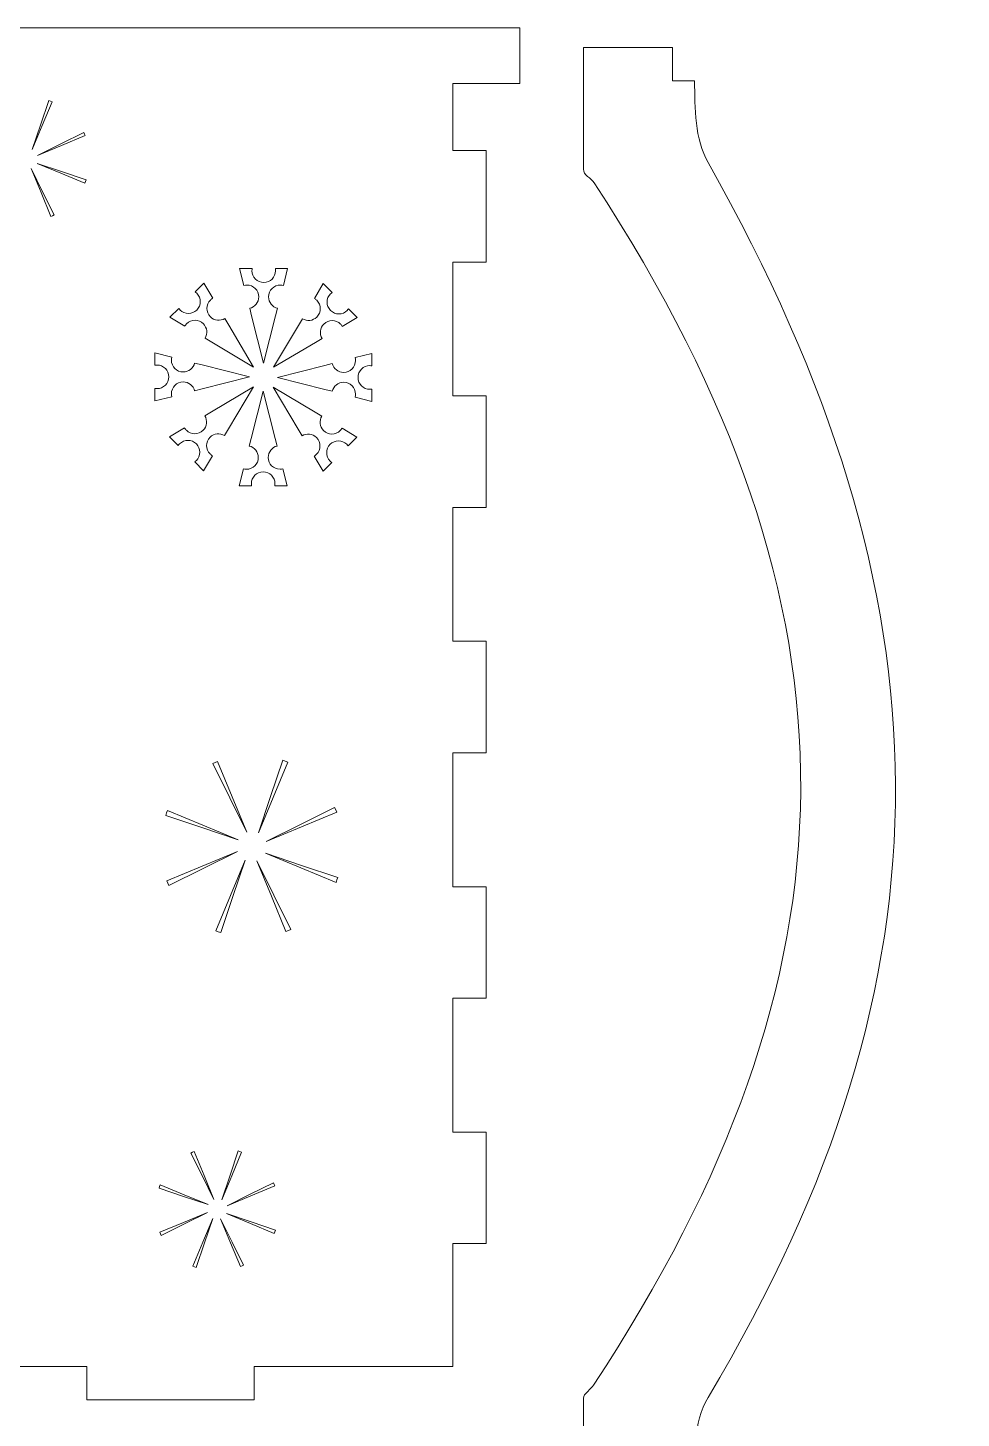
# Model space of a CAD drawing. Header units: centimetres. Extents: x -46.6 to 47.1, y -34.6 to 34.6.
# Drawn here: x 30.39 to 47.14, y 9.21 to 34.14 of the extents above; entities that cross this region are included whole.
import ezdxf

# ---------------------------------------------------------------- set-up
doc = ezdxf.new("R2010")
doc.units = ezdxf.units.CM
doc.header["$MEASUREMENT"] = 0
doc.layers.add('layer 1', color=7, linetype='Continuous')

msp = doc.modelspace()

# ---------------------------------------------------------------- linework, layer by layer
at = {"layer": 'layer 1', "color": 250, "lineweight": 9}
for points, knots in [([(14.01664, 34.13632), (14.01664, 34.13632), (38.01664, 34.13632), (38.01664, 34.13632), (38.01664, 34.13632), (38.01664, 34.13632), (38.01664, 34.13626), (38.01664, 34.13626), (38.01664, 34.13626), (38.01664, 34.13626), (39.21686, 34.13626), (39.21686, 34.13626), (39.21686, 34.13626), (39.21686, 34.13626), (39.21686, 33.13626), (39.21686, 33.13626), (39.21686, 33.13626), (39.21686, 33.13626), (38.01664, 33.13626), (38.01664, 33.13626), (38.01664, 33.13626), (38.01664, 33.13626), (38.01664, 31.93632), (38.01664, 31.93632), (38.01664, 31.93632), (38.01664, 31.93632), (38.61648, 31.93632), (38.61648, 31.93632), (38.61648, 31.93632), (38.61648, 31.93632), (38.61648, 29.93632), (38.61648, 29.93632), (38.61648, 29.93632), (38.61648, 29.93632), (38.01664, 29.93632), (38.01664, 29.93632), (38.01664, 29.93632), (38.01664, 29.93632), (38.01664, 27.53632), (38.01664, 27.53632), (38.01664, 27.53632), (38.01664, 27.53632), (38.61648, 27.53632), (38.61648, 27.53632), (38.61648, 27.53632), (38.61648, 27.53632), (38.61648, 25.53632), (38.61648, 25.53632), (38.61648, 25.53632), (38.61648, 25.53632), (38.01664, 25.53632), (38.01664, 25.53632), (38.01664, 25.53632), (38.01664, 25.53632), (38.01664, 23.13632), (38.01664, 23.13632), (38.01664, 23.13632), (38.01664, 23.13632), (38.61648, 23.13632), (38.61648, 23.13632), (38.61648, 23.13632), (38.61648, 23.13632), (38.61648, 21.13632), (38.61648, 21.13632), (38.61648, 21.13632), (38.61648, 21.13632), (38.01664, 21.13632), (38.01664, 21.13632), (38.01664, 21.13632), (38.01664, 21.13632), (38.01664, 18.73632), (38.01664, 18.73632), (38.01664, 18.73632), (38.01664, 18.73632), (38.61648, 18.73632), (38.61648, 18.73632), (38.61648, 18.73632), (38.61648, 18.73632), (38.61648, 16.73632), (38.61648, 16.73632), (38.61648, 16.73632), (38.61648, 16.73632), (38.01664, 16.73632), (38.01664, 16.73632), (38.01664, 16.73632), (38.01664, 16.73632), (38.01664, 14.33632), (38.01664, 14.33632), (38.01664, 14.33632), (38.01664, 14.33632), (38.61648, 14.33632), (38.61648, 14.33632), (38.61648, 14.33632), (38.61648, 14.33632), (38.61648, 12.33632), (38.61648, 12.33632), (38.61648, 12.33632), (38.61648, 12.33632), (38.01664, 12.33632), (38.01664, 12.33632), (38.01664, 12.33632), (38.01664, 12.33632), (38.01664, 10.13632), (38.01664, 10.13632), (38.01664, 10.13632), (38.01664, 10.13632), (34.45386, 10.13632), (34.45386, 10.13632), (34.45386, 10.13632), (34.45386, 10.13632), (34.45386, 9.53624), (34.45386, 9.53624), (34.45386, 9.53624), (34.45386, 9.53624), (31.45386, 9.53624), (31.45386, 9.53624), (31.45386, 9.53624), (31.45386, 9.53624), (31.45386, 10.13632), (31.45386, 10.13632), (31.45386, 10.13632), (31.45386, 10.13632), (27.45386, 10.13632), (27.45386, 10.13632), (27.45386, 10.13632), (27.45386, 10.13632), (27.45386, 9.53624), (27.45386, 9.53624), (27.45386, 9.53624), (27.45386, 9.53624), (24.45386, 9.53624), (24.45386, 9.53624), (24.45386, 9.53624), (24.45386, 9.53624), (24.45386, 10.13632), (24.45386, 10.13632), (24.45386, 10.13632), (24.45386, 10.13632), (20.45386, 10.13632), (20.45386, 10.13632), (20.45386, 10.13632), (20.45386, 10.13632), (20.45386, 9.53624), (20.45386, 9.53624), (20.45386, 9.53624), (20.45386, 9.53624), (17.45386, 9.53624), (17.45386, 9.53624), (17.45386, 9.53624), (17.45386, 9.53624), (17.45386, 10.13632), (17.45386, 10.13632), (17.45386, 10.13632), (17.45386, 10.13632), (14.01664, 10.13632), (14.01664, 10.13632), (14.01664, 10.13632), (14.01664, 10.13632), (14.01664, 12.33632), (14.01664, 12.33632), (14.01664, 12.33632), (14.01664, 12.33632), (13.41648, 12.33632), (13.41648, 12.33632), (13.41648, 12.33632), (13.41648, 12.33632), (13.41648, 14.33632), (13.41648, 14.33632), (13.41648, 14.33632), (13.41648, 14.33632), (14.01664, 14.33632), (14.01664, 14.33632), (14.01664, 14.33632), (14.01664, 14.33632), (14.01664, 16.73632), (14.01664, 16.73632), (14.01664, 16.73632), (14.01664, 16.73632), (13.41648, 16.73632), (13.41648, 16.73632), (13.41648, 16.73632), (13.41648, 16.73632), (13.41648, 18.73632), (13.41648, 18.73632), (13.41648, 18.73632), (13.41648, 18.73632), (14.01664, 18.73632), (14.01664, 18.73632), (14.01664, 18.73632), (14.01664, 18.73632), (14.01664, 21.13632), (14.01664, 21.13632), (14.01664, 21.13632), (14.01664, 21.13632), (13.41648, 21.13632), (13.41648, 21.13632), (13.41648, 21.13632), (13.41648, 21.13632), (13.41648, 23.13632), (13.41648, 23.13632), (13.41648, 23.13632), (13.41648, 23.13632), (14.01664, 23.13632), (14.01664, 23.13632), (14.01664, 23.13632), (14.01664, 23.13632), (14.01664, 25.53632), (14.01664, 25.53632), (14.01664, 25.53632), (14.01664, 25.53632), (13.41648, 25.53632), (13.41648, 25.53632), (13.41648, 25.53632), (13.41648, 25.53632), (13.41648, 27.53632), (13.41648, 27.53632), (13.41648, 27.53632), (13.41648, 27.53632), (14.01664, 27.53632), (14.01664, 27.53632), (14.01664, 27.53632), (14.01664, 27.53632), (14.01664, 29.93632), (14.01664, 29.93632), (14.01664, 29.93632), (14.01664, 29.93632), (13.41648, 29.93632), (13.41648, 29.93632), (13.41648, 29.93632), (13.41648, 29.93632), (13.41648, 31.93632), (13.41648, 31.93632), (13.41648, 31.93632), (13.41648, 31.93632), (14.01664, 31.93632), (14.01664, 31.93632), (14.01664, 31.93632), (14.01664, 31.93632), (14.01664, 33.13626), (14.01664, 33.13626), (14.01664, 33.13626), (14.01664, 33.13626), (12.81686, 33.13626), (12.81686, 33.13626), (12.81686, 33.13626), (12.81686, 33.13626), (12.81686, 34.13626), (12.81686, 34.13626), (12.81686, 34.13626), (12.81686, 34.13626), (14.01664, 34.13626), (14.01664, 34.13626), (14.01664, 34.13626), (14.01664, 34.13626), (14.01664, 34.13632), (14.01664, 34.13632)], [0, 0, 0, 0, 0.01538462, 0.01538462, 0.01538462, 0.01538462, 0.03076923, 0.03076923, 0.03076923, 0.03076923, 0.04615385, 0.04615385, 0.04615385, 0.04615385, 0.06153846, 0.06153846, 0.06153846, 0.06153846, 0.07692308, 0.07692308, 0.07692308, 0.07692308, 0.09230769, 0.09230769, 0.09230769, 0.09230769, 0.10769231, 0.10769231, 0.10769231, 0.10769231, 0.12307692, 0.12307692, 0.12307692, 0.12307692, 0.13846154, 0.13846154, 0.13846154, 0.13846154, 0.15384615, 0.15384615, 0.15384615, 0.15384615, 0.16923077, 0.16923077, 0.16923077, 0.16923077, 0.18461538, 0.18461538, 0.18461538, 0.18461538, 0.2, 0.2, 0.2, 0.2, 0.21538462, 0.21538462, 0.21538462, 0.21538462, 0.23076923, 0.23076923, 0.23076923, 0.23076923, 0.24615385, 0.24615385, 0.24615385, 0.24615385, 0.26153846, 0.26153846, 0.26153846, 0.26153846, 0.27692308, 0.27692308, 0.27692308, 0.27692308, 0.29230769, 0.29230769, 0.29230769, 0.29230769, 0.30769231, 0.30769231, 0.30769231, 0.30769231, 0.32307692, 0.32307692, 0.32307692, 0.32307692, 0.33846154, 0.33846154, 0.33846154, 0.33846154, 0.35384615, 0.35384615, 0.35384615, 0.35384615, 0.36923077, 0.36923077, 0.36923077, 0.36923077, 0.38461538, 0.38461538, 0.38461538, 0.38461538, 0.4, 0.4, 0.4, 0.4, 0.41538462, 0.41538462, 0.41538462, 0.41538462, 0.43076923, 0.43076923, 0.43076923, 0.43076923, 0.44615385, 0.44615385, 0.44615385, 0.44615385, 0.46153846, 0.46153846, 0.46153846, 0.46153846, 0.47692308, 0.47692308, 0.47692308, 0.47692308, 0.49230769, 0.49230769, 0.49230769, 0.49230769, 0.50769231, 0.50769231, 0.50769231, 0.50769231, 0.52307692, 0.52307692, 0.52307692, 0.52307692, 0.53846154, 0.53846154, 0.53846154, 0.53846154, 0.55384615, 0.55384615, 0.55384615, 0.55384615, 0.56923077, 0.56923077, 0.56923077, 0.56923077, 0.58461538, 0.58461538, 0.58461538, 0.58461538, 0.6, 0.6, 0.6, 0.6, 0.61538462, 0.61538462, 0.61538462, 0.61538462, 0.63076923, 0.63076923, 0.63076923, 0.63076923, 0.64615385, 0.64615385, 0.64615385, 0.64615385, 0.66153846, 0.66153846, 0.66153846, 0.66153846, 0.67692308, 0.67692308, 0.67692308, 0.67692308, 0.69230769, 0.69230769, 0.69230769, 0.69230769, 0.70769231, 0.70769231, 0.70769231, 0.70769231, 0.72307692, 0.72307692, 0.72307692, 0.72307692, 0.73846154, 0.73846154, 0.73846154, 0.73846154, 0.75384615, 0.75384615, 0.75384615, 0.75384615, 0.76923077, 0.76923077, 0.76923077, 0.76923077, 0.78461538, 0.78461538, 0.78461538, 0.78461538, 0.8, 0.8, 0.8, 0.8, 0.81538462, 0.81538462, 0.81538462, 0.81538462, 0.83076923, 0.83076923, 0.83076923, 0.83076923, 0.84615385, 0.84615385, 0.84615385, 0.84615385, 0.86153846, 0.86153846, 0.86153846, 0.86153846, 0.87692308, 0.87692308, 0.87692308, 0.87692308, 0.89230769, 0.89230769, 0.89230769, 0.89230769, 0.90769231, 0.90769231, 0.90769231, 0.90769231, 0.92307692, 0.92307692, 0.92307692, 0.92307692, 0.93846154, 0.93846154, 0.93846154, 0.93846154, 0.95384615, 0.95384615, 0.95384615, 0.95384615, 0.96923077, 0.96923077, 0.96923077, 0.96923077, 1, 1, 1, 1]), ([(41.95904, 7.38566), (41.95904, 7.38566), (41.95904, 7.98566), (41.95904, 7.98566), (41.95904, 7.98566), (41.95904, 7.98566), (42.36004, 7.98566), (42.36004, 7.98566), (42.36004, 7.98566), (42.36004, 8.52012), (42.32562, 9.12614), (42.59682, 9.57908), (42.59682, 9.57908), (47.13826, 17.16382), (47.02288, 23.88726), (42.59682, 31.71944), (42.59682, 31.71944), (42.35772, 32.14254), (42.35604, 32.69406), (42.35604, 33.18566), (42.35604, 33.18566), (42.35604, 33.18566), (41.95904, 33.18566), (41.95904, 33.18566), (41.95904, 33.18566), (41.95904, 33.18566), (41.95904, 33.78566), (41.95904, 33.78566), (41.95904, 33.78566), (41.95904, 33.78566), (40.35904, 33.78566), (40.35904, 33.78566), (40.35904, 33.78566), (40.35904, 33.0582), (40.35904, 32.34916), (40.35904, 31.60306), (40.35904, 31.60306), (40.35904, 31.49786), (40.49588, 31.443), (40.55292, 31.35584), (40.55292, 31.35584), (45.58672, 23.6662), (45.40496, 17.17766), (40.54112, 9.79922), (40.54112, 9.79922), (40.50518, 9.74468), (40.35904, 9.6339), (40.35904, 9.56826), (40.35904, 9.56826), (40.35904, 9.56826), (40.35904, 7.98566), (40.35904, 7.98566), (40.35904, 7.98566), (40.35904, 7.98566), (40.35904, 7.38566), (40.35904, 7.38566), (40.35904, 7.38566), (40.35904, 7.38566), (41.95904, 7.38566), (41.95904, 7.38566)], [0, 0, 0, 0, 0.0625, 0.0625, 0.0625, 0.0625, 0.125, 0.125, 0.125, 0.125, 0.1875, 0.1875, 0.1875, 0.1875, 0.25, 0.25, 0.25, 0.25, 0.3125, 0.3125, 0.3125, 0.3125, 0.375, 0.375, 0.375, 0.375, 0.4375, 0.4375, 0.4375, 0.4375, 0.5, 0.5, 0.5, 0.5, 0.5625, 0.5625, 0.5625, 0.5625, 0.625, 0.625, 0.625, 0.625, 0.6875, 0.6875, 0.6875, 0.6875, 0.75, 0.75, 0.75, 0.75, 0.8125, 0.8125, 0.8125, 0.8125, 0.875, 0.875, 0.875, 0.875, 1, 1, 1, 1])]:
    msp.add_open_spline(points, degree=3, knots=knots, dxfattribs=at)
at = {"layer": 'layer 1', "color": 5, "lineweight": 9}
for points, knots in [([(30.47254, 31.95298), (30.47254, 31.95298), (30.65014, 32.3818), (30.65014, 32.3818), (30.65014, 32.3818), (30.65014, 32.3818), (30.82768, 32.81049), (30.82768, 32.81049), (30.82768, 32.81049), (30.82768, 32.81049), (30.79814, 32.82154), (30.79814, 32.82154), (30.79814, 32.82154), (30.79814, 32.82154), (30.76866, 32.83271), (30.76866, 32.83271), (30.76866, 32.83271), (30.76866, 32.83271), (30.62053, 32.39285), (30.62053, 32.39285), (30.62053, 32.39285), (30.62053, 32.39285), (30.47254, 31.95298), (30.47254, 31.95298)], [0, 0, 0, 0, 0.14285714, 0.14285714, 0.14285714, 0.14285714, 0.28571429, 0.28571429, 0.28571429, 0.28571429, 0.42857143, 0.42857143, 0.42857143, 0.42857143, 0.57142857, 0.57142857, 0.57142857, 0.57142857, 0.71428571, 0.71428571, 0.71428571, 0.71428571, 1, 1, 1, 1]), ([(31.41064, 32.23106), (31.41064, 32.23106), (31.3975, 32.25989), (31.3975, 32.25989), (31.3975, 32.25989), (31.3975, 32.25989), (30.98182, 32.05352), (30.98182, 32.05352), (30.98182, 32.05352), (30.98182, 32.05352), (30.56608, 31.84722), (30.56608, 31.84722), (30.56608, 31.84722), (30.56608, 31.84722), (30.99477, 32.02482), (30.99477, 32.02482), (30.99477, 32.02482), (30.99477, 32.02482), (31.42371, 32.20243), (31.42371, 32.20243), (31.42371, 32.20243), (31.42371, 32.20243), (31.41064, 32.23106), (31.41064, 32.23106)], [0, 0, 0, 0, 0.14285714, 0.14285714, 0.14285714, 0.14285714, 0.28571429, 0.28571429, 0.28571429, 0.28571429, 0.42857143, 0.42857143, 0.42857143, 0.42857143, 0.57142857, 0.57142857, 0.57142857, 0.57142857, 0.71428571, 0.71428571, 0.71428571, 0.71428571, 1, 1, 1, 1]), ([(30.55739, 31.70622), (30.55739, 31.70622), (30.98633, 31.52868), (30.98633, 31.52868), (30.98633, 31.52868), (30.98633, 31.52868), (31.41502, 31.35107), (31.41502, 31.35107), (31.41502, 31.35107), (31.41502, 31.35107), (31.4262, 31.38055), (31.4262, 31.38055), (31.4262, 31.38055), (31.4262, 31.38055), (31.43711, 31.4101), (31.43711, 31.4101), (31.43711, 31.4101), (31.43711, 31.4101), (30.99738, 31.55809), (30.99738, 31.55809), (30.99738, 31.55809), (30.99738, 31.55809), (30.55739, 31.70622), (30.55739, 31.70622)], [0, 0, 0, 0, 0.14285714, 0.14285714, 0.14285714, 0.14285714, 0.28571429, 0.28571429, 0.28571429, 0.28571429, 0.42857143, 0.42857143, 0.42857143, 0.42857143, 0.57142857, 0.57142857, 0.57142857, 0.57142857, 0.71428571, 0.71428571, 0.71428571, 0.71428571, 1, 1, 1, 1]), ([(30.45162, 31.61261), (30.45162, 31.61261), (30.62923, 31.18373), (30.62923, 31.18373), (30.62923, 31.18373), (30.62923, 31.18373), (30.80696, 30.75517), (30.80696, 30.75517), (30.80696, 30.75517), (30.80696, 30.75517), (30.83559, 30.76798), (30.83559, 30.76798), (30.83559, 30.76798), (30.83559, 30.76798), (30.86429, 30.78125), (30.86429, 30.78125), (30.86429, 30.78125), (30.86429, 30.78125), (30.65805, 31.197), (30.65805, 31.197), (30.65805, 31.197), (30.65805, 31.197), (30.45162, 31.61261), (30.45162, 31.61261)], [0, 0, 0, 0, 0.14285714, 0.14285714, 0.14285714, 0.14285714, 0.28571429, 0.28571429, 0.28571429, 0.28571429, 0.42857143, 0.42857143, 0.42857143, 0.42857143, 0.57142857, 0.57142857, 0.57142857, 0.57142857, 0.71428571, 0.71428571, 0.71428571, 0.71428571, 1, 1, 1, 1]), ([(34.32255, 29.52372), (34.43949, 29.52372), (34.53428, 29.42863), (34.53428, 29.31189), (34.53428, 29.31189), (34.53418, 29.21262), (34.4658, 29.13002), (34.37355, 29.10696), (34.37355, 29.10696), (34.37355, 29.10696), (34.40779, 28.97203), (34.40779, 28.97203), (34.40779, 28.97203), (34.40779, 28.97203), (34.62308, 28.12509), (34.62308, 28.12509), (34.62308, 28.12509), (34.62308, 28.12509), (34.83847, 28.97203), (34.83847, 28.97203), (34.83847, 28.97203), (34.83847, 28.97203), (34.87271, 29.10696), (34.87271, 29.10696), (34.87271, 29.10696), (34.78056, 29.13012), (34.71218, 29.21252), (34.71218, 29.31189), (34.71218, 29.31189), (34.71198, 29.42873), (34.80688, 29.52362), (34.92382, 29.52362), (34.92382, 29.52362), (34.94231, 29.52372), (34.95989, 29.52037), (34.97675, 29.516), (34.97675, 29.516), (34.97675, 29.516), (35.05356, 29.81908), (35.05356, 29.81908), (35.05356, 29.81908), (35.05356, 29.81908), (34.83299, 29.81908), (34.83299, 29.81908), (34.83299, 29.81908), (34.83502, 29.80678), (34.83664, 29.79429), (34.83664, 29.78148), (34.83664, 29.78148), (34.83664, 29.66464), (34.74185, 29.56975), (34.62491, 29.56975), (34.62491, 29.56975), (34.50797, 29.56985), (34.41328, 29.66454), (34.41328, 29.78148), (34.41328, 29.78148), (34.41328, 29.79449), (34.4149, 29.80668), (34.41704, 29.81898), (34.41704, 29.81898), (34.41704, 29.81898), (34.1925, 29.81908), (34.1925, 29.81908), (34.1925, 29.81908), (34.1925, 29.81908), (34.26951, 29.516), (34.26951, 29.516), (34.26951, 29.516), (34.28658, 29.52047), (34.30406, 29.52362), (34.32255, 29.52372)], [0, 0, 0, 0, 0.05263158, 0.05263158, 0.05263158, 0.05263158, 0.10526316, 0.10526316, 0.10526316, 0.10526316, 0.15789474, 0.15789474, 0.15789474, 0.15789474, 0.21052632, 0.21052632, 0.21052632, 0.21052632, 0.26315789, 0.26315789, 0.26315789, 0.26315789, 0.31578947, 0.31578947, 0.31578947, 0.31578947, 0.36842105, 0.36842105, 0.36842105, 0.36842105, 0.42105263, 0.42105263, 0.42105263, 0.42105263, 0.47368421, 0.47368421, 0.47368421, 0.47368421, 0.52631579, 0.52631579, 0.52631579, 0.52631579, 0.57894737, 0.57894737, 0.57894737, 0.57894737, 0.63157895, 0.63157895, 0.63157895, 0.63157895, 0.68421053, 0.68421053, 0.68421053, 0.68421053, 0.73684211, 0.73684211, 0.73684211, 0.73684211, 0.78947368, 0.78947368, 0.78947368, 0.78947368, 0.84210526, 0.84210526, 0.84210526, 0.84210526, 0.89473684, 0.89473684, 0.89473684, 0.89473684, 1, 1, 1, 1]), ([(33.24182, 28.8299), (33.32453, 28.9128), (33.45884, 28.9125), (33.54144, 28.82979), (33.54144, 28.82979), (33.61165, 28.75979), (33.62171, 28.65281), (33.57263, 28.57142), (33.57263, 28.57142), (33.57263, 28.57142), (33.69232, 28.5001), (33.69232, 28.5001), (33.69232, 28.5001), (33.69232, 28.5001), (34.44345, 28.05377), (34.44345, 28.05377), (34.44345, 28.05377), (34.44345, 28.05377), (33.99671, 28.8047), (33.99671, 28.8047), (33.99671, 28.8047), (33.99671, 28.8047), (33.92549, 28.92428), (33.92549, 28.92428), (33.92549, 28.92428), (33.84431, 28.87572), (33.73743, 28.88567), (33.66733, 28.95578), (33.66733, 28.95578), (33.58462, 29.03838), (33.58462, 29.17239), (33.66733, 29.25509), (33.66733, 29.25509), (33.68013, 29.2682), (33.69486, 29.27836), (33.71, 29.2872), (33.71, 29.2872), (33.71, 29.2872), (33.55018, 29.55593), (33.55018, 29.55593), (33.55018, 29.55593), (33.55018, 29.55593), (33.39412, 29.39967), (33.39412, 29.39967), (33.39412, 29.39967), (33.40418, 29.39286), (33.41424, 29.38494), (33.42318, 29.37579), (33.42318, 29.37579), (33.50578, 29.29309), (33.50588, 29.15898), (33.42318, 29.07638), (33.42318, 29.07638), (33.34048, 28.99368), (33.20647, 28.99357), (33.12376, 29.07638), (33.12376, 29.07638), (33.11462, 29.08562), (33.1072, 29.09538), (33.09999, 29.10564), (33.09999, 29.10564), (33.09999, 29.10564), (32.94129, 28.94684), (32.94129, 28.94684), (32.94129, 28.94684), (32.94129, 28.94684), (33.20982, 28.78722), (33.20982, 28.78722), (33.20982, 28.78722), (33.21866, 28.80236), (33.22892, 28.81689), (33.24182, 28.8299)], [0, 0, 0, 0, 0.05263158, 0.05263158, 0.05263158, 0.05263158, 0.10526316, 0.10526316, 0.10526316, 0.10526316, 0.15789474, 0.15789474, 0.15789474, 0.15789474, 0.21052632, 0.21052632, 0.21052632, 0.21052632, 0.26315789, 0.26315789, 0.26315789, 0.26315789, 0.31578947, 0.31578947, 0.31578947, 0.31578947, 0.36842105, 0.36842105, 0.36842105, 0.36842105, 0.42105263, 0.42105263, 0.42105263, 0.42105263, 0.47368421, 0.47368421, 0.47368421, 0.47368421, 0.52631579, 0.52631579, 0.52631579, 0.52631579, 0.57894737, 0.57894737, 0.57894737, 0.57894737, 0.63157895, 0.63157895, 0.63157895, 0.63157895, 0.68421053, 0.68421053, 0.68421053, 0.68421053, 0.73684211, 0.73684211, 0.73684211, 0.73684211, 0.78947368, 0.78947368, 0.78947368, 0.78947368, 0.84210526, 0.84210526, 0.84210526, 0.84210526, 0.89473684, 0.89473684, 0.89473684, 0.89473684, 1, 1, 1, 1]), ([(34.80078, 28.04869), (34.80078, 28.04869), (35.5515, 28.49522), (35.5515, 28.49522), (35.5515, 28.49522), (35.5515, 28.49522), (35.67149, 28.56645), (35.67149, 28.56645), (35.67149, 28.56645), (35.62252, 28.64793), (35.63268, 28.75461), (35.70289, 28.82471), (35.70289, 28.82471), (35.78539, 28.90752), (35.9196, 28.90752), (36.00231, 28.82471), (36.00231, 28.82471), (36.01521, 28.81181), (36.02557, 28.79718), (36.03441, 28.78204), (36.03441, 28.78204), (36.03441, 28.78204), (36.30294, 28.94186), (36.30294, 28.94186), (36.30294, 28.94186), (36.30294, 28.94186), (36.14668, 29.09812), (36.14668, 29.09812), (36.14668, 29.09812), (36.13987, 29.08776), (36.13205, 29.0778), (36.12291, 29.06876), (36.12291, 29.06876), (36.0403, 28.98636), (35.90629, 28.98616), (35.82359, 29.06876), (35.82359, 29.06876), (35.74089, 29.15166), (35.74089, 29.28557), (35.82359, 29.36828), (35.82359, 29.36828), (35.83243, 29.37752), (35.84259, 29.38504), (35.85265, 29.39205), (35.85265, 29.39205), (35.85265, 29.39205), (35.69385, 29.55095), (35.69385, 29.55095), (35.69385, 29.55095), (35.69385, 29.55095), (35.53423, 29.28212), (35.53423, 29.28212), (35.53423, 29.28212), (35.54937, 29.27328), (35.564, 29.26302), (35.57711, 29.25001), (35.57711, 29.25001), (35.65961, 29.16741), (35.65971, 29.0332), (35.57711, 28.9507), (35.57711, 28.9507), (35.5068, 28.88049), (35.39992, 28.87033), (35.31864, 28.9192), (35.31864, 28.9192), (35.31864, 28.9192), (35.24731, 28.79972), (35.24731, 28.79972), (35.24731, 28.79972), (35.24731, 28.79972), (34.80078, 28.04869), (34.80078, 28.04869)], [0, 0, 0, 0, 0.05263158, 0.05263158, 0.05263158, 0.05263158, 0.10526316, 0.10526316, 0.10526316, 0.10526316, 0.15789474, 0.15789474, 0.15789474, 0.15789474, 0.21052632, 0.21052632, 0.21052632, 0.21052632, 0.26315789, 0.26315789, 0.26315789, 0.26315789, 0.31578947, 0.31578947, 0.31578947, 0.31578947, 0.36842105, 0.36842105, 0.36842105, 0.36842105, 0.42105263, 0.42105263, 0.42105263, 0.42105263, 0.47368421, 0.47368421, 0.47368421, 0.47368421, 0.52631579, 0.52631579, 0.52631579, 0.52631579, 0.57894737, 0.57894737, 0.57894737, 0.57894737, 0.63157895, 0.63157895, 0.63157895, 0.63157895, 0.68421053, 0.68421053, 0.68421053, 0.68421053, 0.73684211, 0.73684211, 0.73684211, 0.73684211, 0.78947368, 0.78947368, 0.78947368, 0.78947368, 0.84210526, 0.84210526, 0.84210526, 0.84210526, 0.89473684, 0.89473684, 0.89473684, 0.89473684, 1, 1, 1, 1]), ([(33.5199, 28.09146), (33.5199, 28.09146), (33.38498, 28.12591), (33.38498, 28.12591), (33.38498, 28.12591), (33.36202, 28.03355), (33.27942, 27.96497), (33.18015, 27.96497), (33.18015, 27.96497), (33.06301, 27.96497), (32.96852, 28.05977), (32.96852, 28.17671), (32.96852, 28.17671), (32.96852, 28.1953), (32.97157, 28.21267), (32.97604, 28.22954), (32.97604, 28.22954), (32.97604, 28.22954), (32.67317, 28.30696), (32.67317, 28.30696), (32.67317, 28.30696), (32.67317, 28.30696), (32.67317, 28.08598), (32.67317, 28.08598), (32.67317, 28.08598), (32.68526, 28.08821), (32.69775, 28.08943), (32.71056, 28.08943), (32.71056, 28.08943), (32.8274, 28.08964), (32.92229, 27.99474), (32.92229, 27.8778), (32.92229, 27.8778), (32.92209, 27.76096), (32.8275, 27.66617), (32.71056, 27.66617), (32.71056, 27.66617), (32.69775, 27.66627), (32.68536, 27.66769), (32.67317, 27.66982), (32.67317, 27.66982), (32.67317, 27.66982), (32.67317, 27.44569), (32.67317, 27.44569), (32.67317, 27.44569), (32.67317, 27.44569), (32.97594, 27.5225), (32.97594, 27.5225), (32.97594, 27.5225), (32.97146, 27.53957), (32.96852, 27.55694), (32.96852, 27.57533), (32.96852, 27.57533), (32.96852, 27.69248), (33.06321, 27.78707), (33.18015, 27.78697), (33.18015, 27.78697), (33.27942, 27.78717), (33.36222, 27.71859), (33.38518, 27.62644), (33.38518, 27.62644), (33.38518, 27.62644), (33.52011, 27.66098), (33.52011, 27.66098), (33.52011, 27.66098), (33.52011, 27.66098), (34.36684, 27.87607), (34.36684, 27.87607), (34.36684, 27.87607), (34.36684, 27.87607), (33.5199, 28.09146), (33.5199, 28.09146)], [0, 0, 0, 0, 0.05263158, 0.05263158, 0.05263158, 0.05263158, 0.10526316, 0.10526316, 0.10526316, 0.10526316, 0.15789474, 0.15789474, 0.15789474, 0.15789474, 0.21052632, 0.21052632, 0.21052632, 0.21052632, 0.26315789, 0.26315789, 0.26315789, 0.26315789, 0.31578947, 0.31578947, 0.31578947, 0.31578947, 0.36842105, 0.36842105, 0.36842105, 0.36842105, 0.42105263, 0.42105263, 0.42105263, 0.42105263, 0.47368421, 0.47368421, 0.47368421, 0.47368421, 0.52631579, 0.52631579, 0.52631579, 0.52631579, 0.57894737, 0.57894737, 0.57894737, 0.57894737, 0.63157895, 0.63157895, 0.63157895, 0.63157895, 0.68421053, 0.68421053, 0.68421053, 0.68421053, 0.73684211, 0.73684211, 0.73684211, 0.73684211, 0.78947368, 0.78947368, 0.78947368, 0.78947368, 0.84210526, 0.84210526, 0.84210526, 0.84210526, 0.89473684, 0.89473684, 0.89473684, 0.89473684, 1, 1, 1, 1]), ([(36.5286, 28.07897), (36.5413, 28.07897), (36.55379, 28.07724), (36.56609, 28.07501), (36.56609, 28.07501), (36.56609, 28.07501), (36.56588, 28.29954), (36.56588, 28.29954), (36.56588, 28.29954), (36.56588, 28.29954), (36.26301, 28.22243), (36.26301, 28.22243), (36.26301, 28.22243), (36.26748, 28.20556), (36.27073, 28.18788), (36.27073, 28.16929), (36.27073, 28.16929), (36.27053, 28.05275), (36.17594, 27.95776), (36.059, 27.95796), (36.059, 27.95796), (35.95943, 27.95776), (35.87703, 28.02634), (35.85407, 28.11849), (35.85407, 28.11849), (35.85407, 28.11849), (35.71904, 28.08435), (35.71904, 28.08435), (35.71904, 28.08435), (35.71904, 28.08435), (34.8721, 27.86906), (34.8721, 27.86906), (34.8721, 27.86906), (34.8721, 27.86906), (35.71925, 27.65377), (35.71925, 27.65377), (35.71925, 27.65377), (35.71925, 27.65377), (35.85397, 27.61923), (35.85397, 27.61923), (35.85397, 27.61923), (35.87693, 27.71138), (35.95963, 27.77996), (36.059, 27.77996), (36.059, 27.77996), (36.17574, 27.78016), (36.27073, 27.68527), (36.27063, 27.56822), (36.27063, 27.56822), (36.27053, 27.54993), (36.26769, 27.53226), (36.26311, 27.51529), (36.26311, 27.51529), (36.26311, 27.51529), (36.56588, 27.43838), (36.56588, 27.43838), (36.56588, 27.43838), (36.56588, 27.43838), (36.56588, 27.65915), (36.56588, 27.65915), (36.56588, 27.65915), (36.55379, 27.65712), (36.5414, 27.6555), (36.5286, 27.6555), (36.5286, 27.6555), (36.41165, 27.6555), (36.31686, 27.75009), (36.31686, 27.86703), (36.31686, 27.86703), (36.31666, 27.98417), (36.41165, 28.07887), (36.5286, 28.07897)], [0, 0, 0, 0, 0.05263158, 0.05263158, 0.05263158, 0.05263158, 0.10526316, 0.10526316, 0.10526316, 0.10526316, 0.15789474, 0.15789474, 0.15789474, 0.15789474, 0.21052632, 0.21052632, 0.21052632, 0.21052632, 0.26315789, 0.26315789, 0.26315789, 0.26315789, 0.31578947, 0.31578947, 0.31578947, 0.31578947, 0.36842105, 0.36842105, 0.36842105, 0.36842105, 0.42105263, 0.42105263, 0.42105263, 0.42105263, 0.47368421, 0.47368421, 0.47368421, 0.47368421, 0.52631579, 0.52631579, 0.52631579, 0.52631579, 0.57894737, 0.57894737, 0.57894737, 0.57894737, 0.63157895, 0.63157895, 0.63157895, 0.63157895, 0.68421053, 0.68421053, 0.68421053, 0.68421053, 0.73684211, 0.73684211, 0.73684211, 0.73684211, 0.78947368, 0.78947368, 0.78947368, 0.78947368, 0.84210526, 0.84210526, 0.84210526, 0.84210526, 0.89473684, 0.89473684, 0.89473684, 0.89473684, 1, 1, 1, 1]), ([(34.43847, 27.69644), (34.43847, 27.69644), (33.68724, 27.24991), (33.68724, 27.24991), (33.68724, 27.24991), (33.68724, 27.24991), (33.56745, 27.17869), (33.56745, 27.17869), (33.56745, 27.17869), (33.61642, 27.0973), (33.60647, 26.99042), (33.53646, 26.92022), (33.53646, 26.92022), (33.45356, 26.83782), (33.31975, 26.83741), (33.23705, 26.92022), (33.23705, 26.92022), (33.22394, 26.93312), (33.21378, 26.94785), (33.20484, 26.96279), (33.20484, 26.96279), (33.20484, 26.96279), (32.93621, 26.80327), (32.93621, 26.80327), (32.93621, 26.80327), (32.93621, 26.80327), (33.09247, 26.64711), (33.09247, 26.64711), (33.09247, 26.64711), (33.09928, 26.65738), (33.1072, 26.66713), (33.11614, 26.67587), (33.11614, 26.67587), (33.19874, 26.75877), (33.33296, 26.75867), (33.41556, 26.67607), (33.41556, 26.67607), (33.49816, 26.59347), (33.49826, 26.45925), (33.41556, 26.37665), (33.41556, 26.37665), (33.40642, 26.36781), (33.39676, 26.35999), (33.3865, 26.35298), (33.3865, 26.35298), (33.3865, 26.35298), (33.5451, 26.19428), (33.5451, 26.19428), (33.5451, 26.19428), (33.5451, 26.19428), (33.70482, 26.46301), (33.70482, 26.46301), (33.70482, 26.46301), (33.68968, 26.47185), (33.67525, 26.48181), (33.66225, 26.49492), (33.66225, 26.49492), (33.57934, 26.57772), (33.57944, 26.71163), (33.66225, 26.79423), (33.66225, 26.79423), (33.73215, 26.86444), (33.83934, 26.87439), (33.92072, 26.82552), (33.92072, 26.82552), (33.92072, 26.82552), (33.99163, 26.94521), (33.99163, 26.94521), (33.99163, 26.94521), (33.99163, 26.94521), (34.43847, 27.69644), (34.43847, 27.69644)], [0, 0, 0, 0, 0.05263158, 0.05263158, 0.05263158, 0.05263158, 0.10526316, 0.10526316, 0.10526316, 0.10526316, 0.15789474, 0.15789474, 0.15789474, 0.15789474, 0.21052632, 0.21052632, 0.21052632, 0.21052632, 0.26315789, 0.26315789, 0.26315789, 0.26315789, 0.31578947, 0.31578947, 0.31578947, 0.31578947, 0.36842105, 0.36842105, 0.36842105, 0.36842105, 0.42105263, 0.42105263, 0.42105263, 0.42105263, 0.47368421, 0.47368421, 0.47368421, 0.47368421, 0.52631579, 0.52631579, 0.52631579, 0.52631579, 0.57894737, 0.57894737, 0.57894737, 0.57894737, 0.63157895, 0.63157895, 0.63157895, 0.63157895, 0.68421053, 0.68421053, 0.68421053, 0.68421053, 0.73684211, 0.73684211, 0.73684211, 0.73684211, 0.78947368, 0.78947368, 0.78947368, 0.78947368, 0.84210526, 0.84210526, 0.84210526, 0.84210526, 0.89473684, 0.89473684, 0.89473684, 0.89473684, 1, 1, 1, 1]), ([(35.99733, 26.91524), (35.91422, 26.83253), (35.78031, 26.83253), (35.69771, 26.91503), (35.69771, 26.91503), (35.6276, 26.98534), (35.61755, 27.09212), (35.66641, 27.17351), (35.66641, 27.17351), (35.66641, 27.17351), (35.54693, 27.24483), (35.54693, 27.24483), (35.54693, 27.24483), (35.54693, 27.24483), (34.7955, 27.69146), (34.7955, 27.69146), (34.7955, 27.69146), (34.7955, 27.69146), (35.24223, 26.94023), (35.24223, 26.94023), (35.24223, 26.94023), (35.24223, 26.94023), (35.31346, 26.82065), (35.31346, 26.82065), (35.31346, 26.82065), (35.39494, 26.86942), (35.50182, 26.85946), (35.57203, 26.78915), (35.57203, 26.78915), (35.65453, 26.70655), (35.65463, 26.57254), (35.57203, 26.48984), (35.57203, 26.48984), (35.55882, 26.47693), (35.54429, 26.46667), (35.52925, 26.45763), (35.52925, 26.45763), (35.52925, 26.45763), (35.68887, 26.1892), (35.68887, 26.1892), (35.68887, 26.1892), (35.68887, 26.1892), (35.84513, 26.34526), (35.84513, 26.34526), (35.84513, 26.34526), (35.83477, 26.35247), (35.82501, 26.35999), (35.81607, 26.36903), (35.81607, 26.36903), (35.73317, 26.45194), (35.73327, 26.58585), (35.81597, 26.66855), (35.81597, 26.66855), (35.89857, 26.75136), (36.03268, 26.75115), (36.11549, 26.66835), (36.11549, 26.66835), (36.12433, 26.65961), (36.13215, 26.64955), (36.13916, 26.63929), (36.13916, 26.63929), (36.13916, 26.63929), (36.29796, 26.79829), (36.29796, 26.79829), (36.29796, 26.79829), (36.29796, 26.79829), (36.02913, 26.95781), (36.02913, 26.95781), (36.02913, 26.95781), (36.02029, 26.94287), (36.01013, 26.92804), (35.99733, 26.91524)], [0, 0, 0, 0, 0.05263158, 0.05263158, 0.05263158, 0.05263158, 0.10526316, 0.10526316, 0.10526316, 0.10526316, 0.15789474, 0.15789474, 0.15789474, 0.15789474, 0.21052632, 0.21052632, 0.21052632, 0.21052632, 0.26315789, 0.26315789, 0.26315789, 0.26315789, 0.31578947, 0.31578947, 0.31578947, 0.31578947, 0.36842105, 0.36842105, 0.36842105, 0.36842105, 0.42105263, 0.42105263, 0.42105263, 0.42105263, 0.47368421, 0.47368421, 0.47368421, 0.47368421, 0.52631579, 0.52631579, 0.52631579, 0.52631579, 0.57894737, 0.57894737, 0.57894737, 0.57894737, 0.63157895, 0.63157895, 0.63157895, 0.63157895, 0.68421053, 0.68421053, 0.68421053, 0.68421053, 0.73684211, 0.73684211, 0.73684211, 0.73684211, 0.78947368, 0.78947368, 0.78947368, 0.78947368, 0.84210526, 0.84210526, 0.84210526, 0.84210526, 0.89473684, 0.89473684, 0.89473684, 0.89473684, 1, 1, 1, 1]), ([(34.91671, 26.22151), (34.79956, 26.22151), (34.70497, 26.3162), (34.70507, 26.43304), (34.70507, 26.43304), (34.70477, 26.53231), (34.77345, 26.61501), (34.8657, 26.63797), (34.8657, 26.63797), (34.8657, 26.63797), (34.83116, 26.7731), (34.83116, 26.7731), (34.83116, 26.7731), (34.83116, 26.7731), (34.61587, 27.62004), (34.61587, 27.62004), (34.61587, 27.62004), (34.61587, 27.62004), (34.40058, 26.77289), (34.40058, 26.77289), (34.40058, 26.77289), (34.40058, 26.77289), (34.36623, 26.63797), (34.36623, 26.63797), (34.36623, 26.63797), (34.45839, 26.61501), (34.52697, 26.53231), (34.52697, 26.43304), (34.52697, 26.43304), (34.52697, 26.3162), (34.43228, 26.22141), (34.31543, 26.22141), (34.31543, 26.22141), (34.29694, 26.22151), (34.27937, 26.22446), (34.2625, 26.22893), (34.2625, 26.22893), (34.2625, 26.22893), (34.18539, 25.92626), (34.18539, 25.92626), (34.18539, 25.92626), (34.18539, 25.92626), (34.40616, 25.92626), (34.40616, 25.92626), (34.40616, 25.92626), (34.40393, 25.93825), (34.40261, 25.95064), (34.40261, 25.96344), (34.40261, 25.96344), (34.40251, 26.08039), (34.4973, 26.17508), (34.61424, 26.17508), (34.61424, 26.17508), (34.73118, 26.17508), (34.82608, 26.08029), (34.82577, 25.96344), (34.82577, 25.96344), (34.82577, 25.95095), (34.82435, 25.93825), (34.82222, 25.92595), (34.82222, 25.92595), (34.82222, 25.92595), (35.04655, 25.92626), (35.04655, 25.92626), (35.04655, 25.92626), (35.04655, 25.92626), (34.96954, 26.22913), (34.96954, 26.22913), (34.96954, 26.22913), (34.95257, 26.22446), (34.9351, 26.22141), (34.91671, 26.22151)], [0, 0, 0, 0, 0.05263158, 0.05263158, 0.05263158, 0.05263158, 0.10526316, 0.10526316, 0.10526316, 0.10526316, 0.15789474, 0.15789474, 0.15789474, 0.15789474, 0.21052632, 0.21052632, 0.21052632, 0.21052632, 0.26315789, 0.26315789, 0.26315789, 0.26315789, 0.31578947, 0.31578947, 0.31578947, 0.31578947, 0.36842105, 0.36842105, 0.36842105, 0.36842105, 0.42105263, 0.42105263, 0.42105263, 0.42105263, 0.47368421, 0.47368421, 0.47368421, 0.47368421, 0.52631579, 0.52631579, 0.52631579, 0.52631579, 0.57894737, 0.57894737, 0.57894737, 0.57894737, 0.63157895, 0.63157895, 0.63157895, 0.63157895, 0.68421053, 0.68421053, 0.68421053, 0.68421053, 0.73684211, 0.73684211, 0.73684211, 0.73684211, 0.78947368, 0.78947368, 0.78947368, 0.78947368, 0.84210526, 0.84210526, 0.84210526, 0.84210526, 0.89473684, 0.89473684, 0.89473684, 0.89473684, 1, 1, 1, 1]), ([(34.32135, 19.71543), (34.32135, 19.71543), (34.05873, 20.34885), (34.05873, 20.34885), (34.05873, 20.34885), (34.05873, 20.34885), (33.79639, 20.98246), (33.79639, 20.98246), (33.79639, 20.98246), (33.79639, 20.98246), (33.75399, 20.96334), (33.75399, 20.96334), (33.75399, 20.96334), (33.75399, 20.96334), (33.71169, 20.94392), (33.71169, 20.94392), (33.71169, 20.94392), (33.71169, 20.94392), (34.01661, 20.32972), (34.01661, 20.32972), (34.01661, 20.32972), (34.01661, 20.32972), (34.32135, 19.71543), (34.32135, 19.71543)], [0, 0, 0, 0, 0.14285714, 0.14285714, 0.14285714, 0.14285714, 0.28571429, 0.28571429, 0.28571429, 0.28571429, 0.42857143, 0.42857143, 0.42857143, 0.42857143, 0.57142857, 0.57142857, 0.57142857, 0.57142857, 0.71428571, 0.71428571, 0.71428571, 0.71428571, 1, 1, 1, 1]), ([(34.52969, 19.70277), (34.52969, 19.70277), (34.79211, 20.33639), (34.79211, 20.33639), (34.79211, 20.33639), (34.79211, 20.33639), (35.05445, 20.96981), (35.05445, 20.96981), (35.05445, 20.96981), (35.05445, 20.96981), (35.01079, 20.98613), (35.01079, 20.98613), (35.01079, 20.98613), (35.01079, 20.98613), (34.96723, 21.00265), (34.96723, 21.00265), (34.96723, 21.00265), (34.96723, 21.00265), (34.74836, 20.35271), (34.74836, 20.35271), (34.74836, 20.35271), (34.74836, 20.35271), (34.52969, 19.70277), (34.52969, 19.70277)], [0, 0, 0, 0, 0.14285714, 0.14285714, 0.14285714, 0.14285714, 0.28571429, 0.28571429, 0.28571429, 0.28571429, 0.42857143, 0.42857143, 0.42857143, 0.42857143, 0.57142857, 0.57142857, 0.57142857, 0.57142857, 0.71428571, 0.71428571, 0.71428571, 0.71428571, 1, 1, 1, 1]), ([(34.16516, 19.57721), (34.16516, 19.57721), (33.53126, 19.83954), (33.53126, 19.83954), (33.53126, 19.83954), (33.53126, 19.83954), (32.89784, 20.10197), (32.89784, 20.10197), (32.89784, 20.10197), (32.89784, 20.10197), (32.88152, 20.05851), (32.88152, 20.05851), (32.88152, 20.05851), (32.88152, 20.05851), (32.86529, 20.01475), (32.86529, 20.01475), (32.86529, 20.01475), (32.86529, 20.01475), (33.51523, 19.79588), (33.51523, 19.79588), (33.51523, 19.79588), (33.51523, 19.79588), (34.16516, 19.57721), (34.16516, 19.57721)], [0, 0, 0, 0, 0.14285714, 0.14285714, 0.14285714, 0.14285714, 0.28571429, 0.28571429, 0.28571429, 0.28571429, 0.42857143, 0.42857143, 0.42857143, 0.42857143, 0.57142857, 0.57142857, 0.57142857, 0.57142857, 0.71428571, 0.71428571, 0.71428571, 0.71428571, 1, 1, 1, 1]), ([(35.91581, 20.11366), (35.91581, 20.11366), (35.8964, 20.15625), (35.8964, 20.15625), (35.8964, 20.15625), (35.8964, 20.15625), (35.2822, 19.85133), (35.2822, 19.85133), (35.2822, 19.85133), (35.2822, 19.85133), (34.6679, 19.5465), (34.6679, 19.5465), (34.6679, 19.5465), (34.6679, 19.5465), (35.30132, 19.80892), (35.30132, 19.80892), (35.30132, 19.80892), (35.30132, 19.80892), (35.93513, 20.07135), (35.93513, 20.07135), (35.93513, 20.07135), (35.93513, 20.07135), (35.91581, 20.11366), (35.91581, 20.11366)], [0, 0, 0, 0, 0.14285714, 0.14285714, 0.14285714, 0.14285714, 0.28571429, 0.28571429, 0.28571429, 0.28571429, 0.42857143, 0.42857143, 0.42857143, 0.42857143, 0.57142857, 0.57142857, 0.57142857, 0.57142857, 0.71428571, 0.71428571, 0.71428571, 0.71428571, 1, 1, 1, 1]), ([(32.9045, 18.80152), (32.9045, 18.80152), (32.92373, 18.7594), (32.92373, 18.7594), (32.92373, 18.7594), (32.92373, 18.7594), (33.53802, 19.06414), (33.53802, 19.06414), (33.53802, 19.06414), (33.53802, 19.06414), (34.15232, 19.36906), (34.15232, 19.36906), (34.15232, 19.36906), (34.15232, 19.36906), (33.51861, 19.10644), (33.51861, 19.10644), (33.51861, 19.10644), (33.51861, 19.10644), (32.88499, 18.84392), (32.88499, 18.84392), (32.88499, 18.84392), (32.88499, 18.84392), (32.9045, 18.80152), (32.9045, 18.80152)], [0, 0, 0, 0, 0.14285714, 0.14285714, 0.14285714, 0.14285714, 0.28571429, 0.28571429, 0.28571429, 0.28571429, 0.42857143, 0.42857143, 0.42857143, 0.42857143, 0.57142857, 0.57142857, 0.57142857, 0.57142857, 0.71428571, 0.71428571, 0.71428571, 0.71428571, 1, 1, 1, 1]), ([(34.29063, 19.21269), (34.29063, 19.21269), (34.0283, 18.57898), (34.0283, 18.57898), (34.0283, 18.57898), (34.0283, 18.57898), (33.76568, 17.94536), (33.76568, 17.94536), (33.76568, 17.94536), (33.76568, 17.94536), (33.80943, 17.92904), (33.80943, 17.92904), (33.80943, 17.92904), (33.80943, 17.92904), (33.8529, 17.91281), (33.8529, 17.91281), (33.8529, 17.91281), (33.8529, 17.91281), (34.07176, 18.56294), (34.07176, 18.56294), (34.07176, 18.56294), (34.07176, 18.56294), (34.29063, 19.21269), (34.29063, 19.21269)], [0, 0, 0, 0, 0.14285714, 0.14285714, 0.14285714, 0.14285714, 0.28571429, 0.28571429, 0.28571429, 0.28571429, 0.42857143, 0.42857143, 0.42857143, 0.42857143, 0.57142857, 0.57142857, 0.57142857, 0.57142857, 0.71428571, 0.71428571, 0.71428571, 0.71428571, 1, 1, 1, 1]), ([(34.49878, 19.19984), (34.49878, 19.19984), (34.76121, 18.56613), (34.76121, 18.56613), (34.76121, 18.56613), (34.76121, 18.56613), (35.02383, 17.9329), (35.02383, 17.9329), (35.02383, 17.9329), (35.02383, 17.9329), (35.06613, 17.95184), (35.06613, 17.95184), (35.06613, 17.95184), (35.06613, 17.95184), (35.10853, 17.97144), (35.10853, 17.97144), (35.10853, 17.97144), (35.10853, 17.97144), (34.8038, 18.58574), (34.8038, 18.58574), (34.8038, 18.58574), (34.8038, 18.58574), (34.49878, 19.19984), (34.49878, 19.19984)], [0, 0, 0, 0, 0.14285714, 0.14285714, 0.14285714, 0.14285714, 0.28571429, 0.28571429, 0.28571429, 0.28571429, 0.42857143, 0.42857143, 0.42857143, 0.42857143, 0.57142857, 0.57142857, 0.57142857, 0.57142857, 0.71428571, 0.71428571, 0.71428571, 0.71428571, 1, 1, 1, 1]), ([(34.65506, 19.33816), (34.65506, 19.33816), (35.28886, 19.07582), (35.28886, 19.07582), (35.28886, 19.07582), (35.28886, 19.07582), (35.92228, 18.8134), (35.92228, 18.8134), (35.92228, 18.8134), (35.92228, 18.8134), (35.9388, 18.85696), (35.9388, 18.85696), (35.9388, 18.85696), (35.9388, 18.85696), (35.95493, 18.90061), (35.95493, 18.90061), (35.95493, 18.90061), (35.95493, 18.90061), (35.30519, 19.11929), (35.30519, 19.11929), (35.30519, 19.11929), (35.30519, 19.11929), (34.65506, 19.33816), (34.65506, 19.33816)], [0, 0, 0, 0, 0.14285714, 0.14285714, 0.14285714, 0.14285714, 0.28571429, 0.28571429, 0.28571429, 0.28571429, 0.42857143, 0.42857143, 0.42857143, 0.42857143, 0.57142857, 0.57142857, 0.57142857, 0.57142857, 0.71428571, 0.71428571, 0.71428571, 0.71428571, 1, 1, 1, 1]), ([(33.73134, 13.13009), (33.73134, 13.13009), (33.5536, 13.55877), (33.5536, 13.55877), (33.5536, 13.55877), (33.5536, 13.55877), (33.37606, 13.98759), (33.37606, 13.98759), (33.37606, 13.98759), (33.37606, 13.98759), (33.34736, 13.97465), (33.34736, 13.97465), (33.34736, 13.97465), (33.34736, 13.97465), (33.31873, 13.96151), (33.31873, 13.96151), (33.31873, 13.96151), (33.31873, 13.96151), (33.5251, 13.54583), (33.5251, 13.54583), (33.5251, 13.54583), (33.5251, 13.54583), (33.73134, 13.13009), (33.73134, 13.13009)], [0, 0, 0, 0, 0.14285714, 0.14285714, 0.14285714, 0.14285714, 0.28571429, 0.28571429, 0.28571429, 0.28571429, 0.42857143, 0.42857143, 0.42857143, 0.42857143, 0.57142857, 0.57142857, 0.57142857, 0.57142857, 0.71428571, 0.71428571, 0.71428571, 0.71428571, 1, 1, 1, 1]), ([(33.87234, 13.12153), (33.87234, 13.12153), (34.04994, 13.55034), (34.04994, 13.55034), (34.04994, 13.55034), (34.04994, 13.55034), (34.22748, 13.97903), (34.22748, 13.97903), (34.22748, 13.97903), (34.22748, 13.97903), (34.19794, 13.99008), (34.19794, 13.99008), (34.19794, 13.99008), (34.19794, 13.99008), (34.16846, 14.00125), (34.16846, 14.00125), (34.16846, 14.00125), (34.16846, 14.00125), (34.02033, 13.56139), (34.02033, 13.56139), (34.02033, 13.56139), (34.02033, 13.56139), (33.87234, 13.12153), (33.87234, 13.12153)], [0, 0, 0, 0, 0.14285714, 0.14285714, 0.14285714, 0.14285714, 0.28571429, 0.28571429, 0.28571429, 0.28571429, 0.42857143, 0.42857143, 0.42857143, 0.42857143, 0.57142857, 0.57142857, 0.57142857, 0.57142857, 0.71428571, 0.71428571, 0.71428571, 0.71428571, 1, 1, 1, 1]), ([(33.62564, 13.03655), (33.62564, 13.03655), (33.19662, 13.21409), (33.19662, 13.21409), (33.19662, 13.21409), (33.19662, 13.21409), (32.76794, 13.39169), (32.76794, 13.39169), (32.76794, 13.39169), (32.76794, 13.39169), (32.75689, 13.36228), (32.75689, 13.36228), (32.75689, 13.36228), (32.75689, 13.36228), (32.74591, 13.33267), (32.74591, 13.33267), (32.74591, 13.33267), (32.74591, 13.33267), (33.18577, 13.18454), (33.18577, 13.18454), (33.18577, 13.18454), (33.18577, 13.18454), (33.62564, 13.03655), (33.62564, 13.03655)], [0, 0, 0, 0, 0.14285714, 0.14285714, 0.14285714, 0.14285714, 0.28571429, 0.28571429, 0.28571429, 0.28571429, 0.42857143, 0.42857143, 0.42857143, 0.42857143, 0.57142857, 0.57142857, 0.57142857, 0.57142857, 0.71428571, 0.71428571, 0.71428571, 0.71428571, 1, 1, 1, 1]), ([(34.81044, 13.3996), (34.81044, 13.3996), (34.7973, 13.42843), (34.7973, 13.42843), (34.7973, 13.42843), (34.7973, 13.42843), (34.38162, 13.22206), (34.38162, 13.22206), (34.38162, 13.22206), (34.38162, 13.22206), (33.96588, 13.01576), (33.96588, 13.01576), (33.96588, 13.01576), (33.96588, 13.01576), (34.39457, 13.19336), (34.39457, 13.19336), (34.39457, 13.19336), (34.39457, 13.19336), (34.82351, 13.37097), (34.82351, 13.37097), (34.82351, 13.37097), (34.82351, 13.37097), (34.81044, 13.3996), (34.81044, 13.3996)], [0, 0, 0, 0, 0.14285714, 0.14285714, 0.14285714, 0.14285714, 0.28571429, 0.28571429, 0.28571429, 0.28571429, 0.42857143, 0.42857143, 0.42857143, 0.42857143, 0.57142857, 0.57142857, 0.57142857, 0.57142857, 0.71428571, 0.71428571, 0.71428571, 0.71428571, 1, 1, 1, 1]), ([(32.77245, 12.51157), (32.77245, 12.51157), (32.78545, 12.48307), (32.78545, 12.48307), (32.78545, 12.48307), (32.78545, 12.48307), (33.2012, 12.68931), (33.2012, 12.68931), (33.2012, 12.68931), (33.2012, 12.68931), (33.61694, 12.89568), (33.61694, 12.89568), (33.61694, 12.89568), (33.61694, 12.89568), (33.18806, 12.71794), (33.18806, 12.71794), (33.18806, 12.71794), (33.18806, 12.71794), (32.75924, 12.54027), (32.75924, 12.54027), (32.75924, 12.54027), (32.75924, 12.54027), (32.77245, 12.51157), (32.77245, 12.51157)], [0, 0, 0, 0, 0.14285714, 0.14285714, 0.14285714, 0.14285714, 0.28571429, 0.28571429, 0.28571429, 0.28571429, 0.42857143, 0.42857143, 0.42857143, 0.42857143, 0.57142857, 0.57142857, 0.57142857, 0.57142857, 0.71428571, 0.71428571, 0.71428571, 0.71428571, 1, 1, 1, 1]), ([(33.71055, 12.78985), (33.71055, 12.78985), (33.53301, 12.36096), (33.53301, 12.36096), (33.53301, 12.36096), (33.53301, 12.36096), (33.35527, 11.93215), (33.35527, 11.93215), (33.35527, 11.93215), (33.35527, 11.93215), (33.38488, 11.9211), (33.38488, 11.9211), (33.38488, 11.9211), (33.38488, 11.9211), (33.4143, 11.91012), (33.4143, 11.91012), (33.4143, 11.91012), (33.4143, 11.91012), (33.56242, 12.35011), (33.56242, 12.35011), (33.56242, 12.35011), (33.56242, 12.35011), (33.71055, 12.78985), (33.71055, 12.78985)], [0, 0, 0, 0, 0.14285714, 0.14285714, 0.14285714, 0.14285714, 0.28571429, 0.28571429, 0.28571429, 0.28571429, 0.42857143, 0.42857143, 0.42857143, 0.42857143, 0.57142857, 0.57142857, 0.57142857, 0.57142857, 0.71428571, 0.71428571, 0.71428571, 0.71428571, 1, 1, 1, 1]), ([(33.85142, 12.78115), (33.85142, 12.78115), (34.02903, 12.35227), (34.02903, 12.35227), (34.02903, 12.35227), (34.02903, 12.35227), (34.20676, 11.92371), (34.20676, 11.92371), (34.20676, 11.92371), (34.20676, 11.92371), (34.23539, 11.93652), (34.23539, 11.93652), (34.23539, 11.93652), (34.23539, 11.93652), (34.26409, 11.94979), (34.26409, 11.94979), (34.26409, 11.94979), (34.26409, 11.94979), (34.05785, 12.36554), (34.05785, 12.36554), (34.05785, 12.36554), (34.05785, 12.36554), (33.85142, 12.78115), (33.85142, 12.78115)], [0, 0, 0, 0, 0.14285714, 0.14285714, 0.14285714, 0.14285714, 0.28571429, 0.28571429, 0.28571429, 0.28571429, 0.42857143, 0.42857143, 0.42857143, 0.42857143, 0.57142857, 0.57142857, 0.57142857, 0.57142857, 0.71428571, 0.71428571, 0.71428571, 0.71428571, 1, 1, 1, 1]), ([(33.95719, 12.87476), (33.95719, 12.87476), (34.38613, 12.69722), (34.38613, 12.69722), (34.38613, 12.69722), (34.38613, 12.69722), (34.81482, 12.51961), (34.81482, 12.51961), (34.81482, 12.51961), (34.81482, 12.51961), (34.826, 12.54909), (34.826, 12.54909), (34.826, 12.54909), (34.826, 12.54909), (34.83691, 12.57864), (34.83691, 12.57864), (34.83691, 12.57864), (34.83691, 12.57864), (34.39718, 12.72663), (34.39718, 12.72663), (34.39718, 12.72663), (34.39718, 12.72663), (33.95719, 12.87476), (33.95719, 12.87476)], [0, 0, 0, 0, 0.14285714, 0.14285714, 0.14285714, 0.14285714, 0.28571429, 0.28571429, 0.28571429, 0.28571429, 0.42857143, 0.42857143, 0.42857143, 0.42857143, 0.57142857, 0.57142857, 0.57142857, 0.57142857, 0.71428571, 0.71428571, 0.71428571, 0.71428571, 1, 1, 1, 1])]:
    msp.add_open_spline(points, degree=3, knots=knots, dxfattribs=at)

doc.saveas('drawing.dxf')
